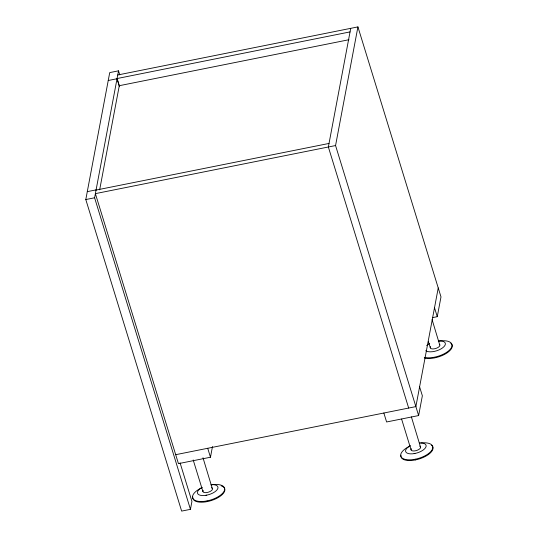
<?xml version="1.0" encoding="UTF-8"?>
<svg xmlns="http://www.w3.org/2000/svg" width="538" height="538" viewBox="0 0 538 538"><rect width="100%" height="100%" fill="white"/><g stroke="black" fill="none" stroke-linecap="round" stroke-linejoin="round"><path stroke-width="0.81" d="M180.082 462.882L191.938 501.429L190.445 509.338L181.642 511.1L85.798 199.551L109.725 72.596L118.528 70.834L119.766 74.849M190.445 509.338L94.601 197.789L118.528 70.834M99.651 189.86L119.281 85.703L348.96 39.725M117.748 74.984L357.925 26.9L335.564 145.549L95.381 193.64L178.448 463.642L210.472 457.233L212.49 446.52M350.722 28.346L328.355 146.995L408.672 408.053M438.235 287.958L415.874 406.607L175.697 454.691M383.85 413.016L386.607 421.974L418.631 415.558L422.357 395.786L419.6 386.835M432.337 317.669L437.266 316.68L440.992 296.909L357.925 26.9M205.993 495.35L206.753 495.155M414.152 453.675L414.906 453.48M350.05 31.903L117.076 78.541L119.544 86.578M108.232 80.505L117.035 78.743L119.49 86.699M87.284 191.642L96.094 189.88M96.053 190.075L329.027 143.438M85.798 199.551L94.601 197.789M434.509 307.729L437.266 316.68M432.081 319.579L439.882 345.477A5.003 2.192 -17.1 0 1 435.161 348.637A5.003 2.192 -17.1 0 1 430.319 347.871L428.369 341.543M335.564 145.549L418.631 415.558M411.388 416.876L420.649 447.515A5.003 2.192 -17.1 0 1 415.928 450.676A5.003 2.192 -17.1 0 1 411.086 449.909L401.597 419.068M415.255 459.217L415.47 459.909M207.722 448.282L210.472 457.233M202.987 457.757L212.497 489.19A5.003 2.192 -17.1 0 1 207.769 492.351A5.003 2.192 -17.1 0 1 202.934 491.584L193.196 459.956M207.103 500.891L207.318 501.584M430.319 347.871L430.299 347.286A5.003 2.192 -17.1 0 1 430.608 346.633M411.086 449.909L411.066 449.324A5.003 2.192 -17.1 0 1 411.375 448.672M202.934 491.584L202.913 490.999A5.003 2.192 -17.1 0 1 203.223 490.347M439.526 344.394A5.003 2.192 -17.1 0 1 439.869 344.885M438.302 341.2A16.671 7.31 -17.1 0 1 450.252 349.276A16.671 7.31 -17.1 0 1 424.3 357.326M438.665 340.957A10.673 4.674 -17.1 0 1 442.639 347.83A10.673 4.674 -17.1 0 1 425.74 350.682M426.695 345.625A10.673 4.674 -17.1 0 1 429.613 343.614M450.804 343.231A16.671 7.31 -17.1 0 1 445.195 354.044A16.671 7.31 -17.1 0 1 424.509 358.019M419.647 446.083A5.003 2.192 -17.1 0 1 420.635 446.923M420.729 442.996A16.671 7.31 -17.1 0 1 430.487 451.893A16.671 7.31 -17.1 0 1 404.737 459.277A16.671 7.31 -17.1 0 1 410.037 446.063M431.577 445.269A16.671 7.31 -17.1 0 1 421.711 458.08A16.671 7.31 -17.1 0 1 401.106 457.145M400.931 456.533A16.671 7.31 -17.1 0 1 400.951 455.209M419.432 442.996A10.673 4.674 -17.1 0 1 424.509 448.934A10.673 4.674 -17.1 0 1 408.544 453.615A10.673 4.674 -17.1 0 1 410.38 445.652M211.488 487.758A5.003 2.192 -17.1 0 1 212.476 488.598M210.916 484.913A16.671 7.31 -17.1 0 1 222.88 492.969A16.671 7.31 -17.1 0 1 196.962 501.053A16.671 7.31 -17.1 0 1 201.878 487.731M221.185 485.814A16.671 7.31 -17.1 0 1 213.559 499.755A16.671 7.31 -17.1 0 1 192.792 496.877M211.279 484.671A10.673 4.674 -17.1 0 1 216.35 490.609A10.673 4.674 -17.1 0 1 200.385 495.29A10.673 4.674 -17.1 0 1 202.221 487.327"/></g></svg>
